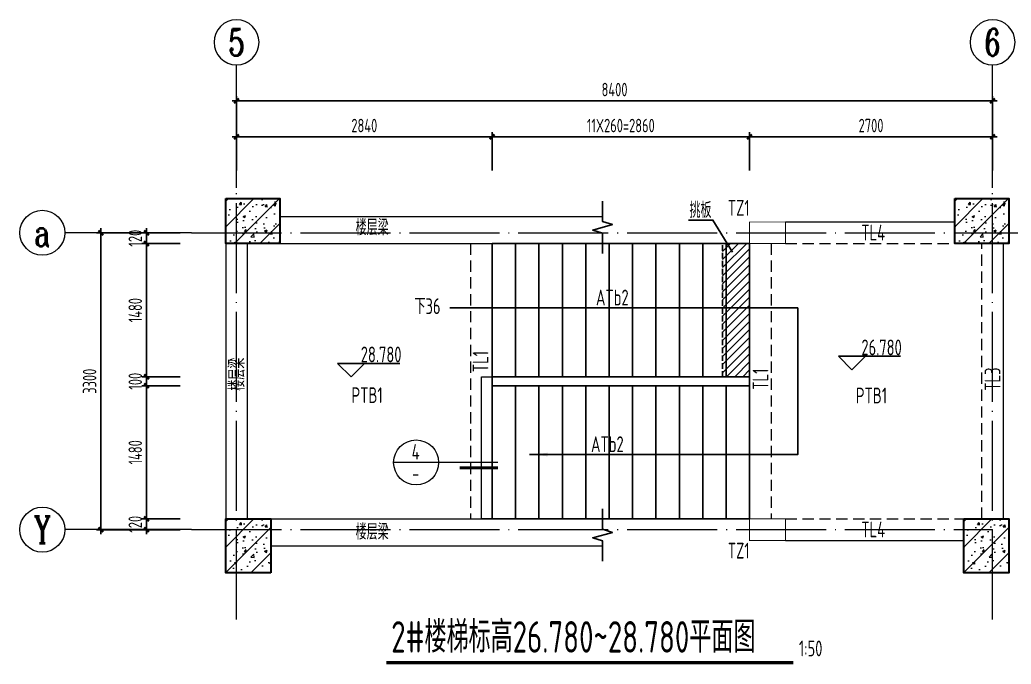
# Model space of a CAD drawing. Extents: x 56246 to 893198, y -950445 to -423535.
# Drawn here: x 272007 to 283021, y -491789 to -484627 of the extents above; entities that cross this region are included whole.
import ezdxf
from ezdxf.enums import TextEntityAlignment as Align

# ---------------------------------------------------------------- set-up
doc = ezdxf.new("R2010")
doc.units = 0
doc.header["$LTSCALE"] = 500
for name, pattern in [('CONTINOUS', [0]), ('DASH', [0.35, 0.25, -0.1]), ('DOTE', [2.42, 2, -0.2, 0.02, -0.2]), ('HIDDEN', [0.375, 0.25, -0.125])]:
    doc.linetypes.add(name, pattern=pattern)
for name, color, linetype, lineweight in [('0S-板-上层柱线', 6, 'Continuous', 18), ('0S-柱-线', 50, 'Continuous', 30), ('0S-梁-不可见', 4, 'HIDDEN', 18), ('0S-梁-线', 5, 'Continuous', 18), ('0S-楼梯-尺寸', 21, 'Continuous', 13), ('0S-楼梯-平面线脚', 3, 'Continuous', 18), ('0S-楼梯-文字', 4, 'Continuous', 20), ('0S-轴线', 1, 'DOTE', 13), ('0S-轴线尺寸', 6, 'CONTINOUS', 18), ('0S-轴线编号', 6, 'CONTINOUS', 18), ('上层柱线', 6, 'Continuous', 18)]:
    doc.layers.add(name, color=color, linetype=linetype, lineweight=lineweight)
for name, color, linetype in [('PUB_DIM', 3, 'Continuous'), ('STAIR', 4, 'Continuous'), ('TEXT_LT', 90, 'Continuous'), ('THIN', 7, 'Continuous')]:
    doc.layers.add(name, color=color, linetype=linetype)
doc.styles.add('TSSD_Axis', font='complex.shx', dxfattribs={"width": 0.7, "bigfont": 'hztxt.shx'})
doc.styles.add('TSSD_DIMENSION', font='tssdeng.shx', dxfattribs={"width": 0.7, "bigfont": 'Hztxt.shx'})
doc.styles.add('TSSD_Rein', font='Tssdeng.shx', dxfattribs={"width": 0.7, "bigfont": 'hztxt.shx'})
doc.dimstyles.new('TSSD_50_50', dxfattribs={"dimtxt": 150, "dimasz": 50, "dimexe": 50, "dimexo": 125, "dimgap": 50, "dimtad": 1, "dimdec": 0, "dimzin": 0, "dimdsep": 46, "dimtxsty": 'TSSD_DIMENSION', "dimblk": 'ARCHTICK', "dimblk1": 'ARCHTICK', "dimblk2": 'ARCHTICK', "dimcen": 0, "dimdle": 50, "dimclrt": 7, "dimadec": 0, "dimazin": 0, "dimtfac": 1, "dimtdec": 0, "dimtix": 1, "dimtmove": 2, "dimatfit": 3, "dimfxl": 1, "dimtolj": 1, "dimtzin": 0, "dimarcsym": 0})

# ---------------------------------------------------------------- blocks, each defined once
blk = doc.blocks.new('ts_axno')
at = {"color": 0, "linetype": 'ByBlock', "lineweight": -2}
blk.add_circle((0, 0), 0.5, dxfattribs=at)
at = {"color": 0, "linetype": 'ByBlock', "lineweight": -2, "style": 'TSSD_Axis', "width": 0.7}
blk.add_attdef('A', text='', height=0.6, dxfattribs=at).set_placement((0, 0), align=Align.MIDDLE_CENTER)
blk = doc.blocks.new('_ArchTick')
at = {"color": 0, "linetype": 'ByBlock', "const_width": 0.5}
blk.add_lwpolyline([(-0.53, -0.53), (0.53, 0.53)], dxfattribs=at)
blk = doc.blocks.new('*D426')
at = {"layer": '0S-轴线尺寸', "color": 0, "lineweight": -2, "transparency": 16777216}
for p, q in [((274414, -486302), (274414, -485477)), ((282814, -486302), (282814, -485477)), ((274364, -485527), (282864, -485527))]:
    blk.add_line(p, q, dxfattribs=at)
at = {"layer": 'Defpoints', "color": 0, "transparency": 16777216}
for p in [(282814, -485527), (274414, -486427), (282814, -486427)]:
    blk.add_point(p, dxfattribs=at)
at = {"layer": '0S-轴线尺寸', "color": 0, "lineweight": -2, "transparency": 16777216, "xscale": 50, "yscale": 50, "zscale": 50, "rotation": 180}
blk.add_blockref('_ArchTick', (274414, -485527), dxfattribs=at)
at = {"layer": '0S-轴线尺寸', "color": 0, "lineweight": -2, "transparency": 16777216, "xscale": 50, "yscale": 50, "zscale": 50}
blk.add_blockref('_ArchTick', (282814, -485527), dxfattribs=at)
at = {"layer": '0S-轴线尺寸', "color": 7, "transparency": 16777216, "insert": (278614, -485402), "char_height": 150, "attachment_point": 5, "style": 'TSSD_DIMENSION'}
blk.add_mtext('\\A1;8400', dxfattribs=at)
blk = doc.blocks.new('*D417')
at = {"layer": '0S-轴线尺寸', "color": 0, "lineweight": -2, "transparency": 16777216}
for p, q in [((273789, -486994), (272857, -486994)), ((272907, -490344), (272907, -486944)), ((273789, -490294), (272857, -490294))]:
    blk.add_line(p, q, dxfattribs=at)
at = {"layer": 'Defpoints', "color": 0, "transparency": 16777216}
for p in [(272907, -486994), (273914, -486994), (273914, -490294)]:
    blk.add_point(p, dxfattribs=at)
at = {"layer": '0S-轴线尺寸', "color": 0, "lineweight": -2, "transparency": 16777216, "xscale": 50, "yscale": 50, "zscale": 50}
for p, rotation in [((272907, -486994), 90), ((272907, -490294), 270)]:
    blk.add_blockref('_ArchTick', p, dxfattribs=dict(at, rotation=rotation))
at = {"layer": '0S-轴线尺寸', "color": 7, "transparency": 16777216, "insert": (272782, -488644), "char_height": 150, "attachment_point": 5, "rotation": 90, "style": 'TSSD_DIMENSION'}
blk.add_mtext('\\A1;3300', dxfattribs=at)
blk = doc.blocks.new('*D418')
at = {"layer": '0S-轴线尺寸', "color": 0, "lineweight": -2, "transparency": 16777216}
for p, q in [((273414, -488644), (273414, -490224)), ((273789, -488694), (273364, -488694)), ((273789, -490174), (273364, -490174))]:
    blk.add_line(p, q, dxfattribs=at)
at = {"layer": 'Defpoints', "color": 0, "transparency": 16777216}
for p in [(273914, -488694), (273414, -490174), (273914, -490174)]:
    blk.add_point(p, dxfattribs=at)
at = {"layer": '0S-轴线尺寸', "color": 0, "lineweight": -2, "transparency": 16777216, "xscale": 50, "yscale": 50, "zscale": 50}
for p, rotation in [((273414, -488694), 90), ((273414, -490174), 270)]:
    blk.add_blockref('_ArchTick', p, dxfattribs=dict(at, rotation=rotation))
at = {"layer": '0S-轴线尺寸', "color": 7, "transparency": 16777216, "insert": (273289, -489434), "char_height": 150, "attachment_point": 5, "rotation": 90, "style": 'TSSD_DIMENSION'}
blk.add_mtext('\\A1;1480', dxfattribs=at)
blk = doc.blocks.new('*D419')
at = {"layer": '0S-轴线尺寸', "color": 0, "lineweight": -2, "transparency": 16777216}
for p, q in [((273789, -490174), (273364, -490174)), ((273414, -490174), (273414, -490124)), ((273414, -490174), (273414, -490294)), ((273789, -490294), (273364, -490294)), ((273414, -490294), (273414, -490344))]:
    blk.add_line(p, q, dxfattribs=at)
at = {"layer": 'Defpoints', "color": 0, "transparency": 16777216}
for p in [(273914, -490174), (273414, -490294), (273914, -490294)]:
    blk.add_point(p, dxfattribs=at)
at = {"layer": '0S-轴线尺寸', "color": 0, "lineweight": -2, "transparency": 16777216, "xscale": 50, "yscale": 50, "zscale": 50}
for p, rotation in [((273414, -490174), 270), ((273414, -490294), 90)]:
    blk.add_blockref('_ArchTick', p, dxfattribs=dict(at, rotation=rotation))
at = {"layer": '0S-轴线尺寸', "color": 7, "transparency": 16777216, "insert": (273289, -490234), "char_height": 150, "attachment_point": 5, "rotation": 90, "style": 'TSSD_DIMENSION'}
blk.add_mtext('\\A1;120', dxfattribs=at)
blk = doc.blocks.new('*D420')
at = {"layer": '0S-轴线尺寸', "color": 0, "lineweight": -2, "transparency": 16777216}
for p, q in [((273789, -486994), (273364, -486994)), ((273414, -486994), (273414, -486944)), ((273414, -486994), (273414, -487114)), ((273789, -487114), (273364, -487114)), ((273414, -487114), (273414, -487164))]:
    blk.add_line(p, q, dxfattribs=at)
at = {"layer": 'Defpoints', "color": 0, "transparency": 16777216}
for p in [(273914, -486994), (273414, -487114), (273914, -487114)]:
    blk.add_point(p, dxfattribs=at)
at = {"layer": '0S-轴线尺寸', "color": 0, "lineweight": -2, "transparency": 16777216, "xscale": 50, "yscale": 50, "zscale": 50}
for p, rotation in [((273414, -486994), 270), ((273414, -487114), 90)]:
    blk.add_blockref('_ArchTick', p, dxfattribs=dict(at, rotation=rotation))
at = {"layer": '0S-轴线尺寸', "color": 7, "transparency": 16777216, "insert": (273289, -487054), "char_height": 150, "attachment_point": 5, "rotation": 90, "style": 'TSSD_DIMENSION'}
blk.add_mtext('\\A1;120', dxfattribs=at)
blk = doc.blocks.new('*D421')
at = {"layer": '0S-轴线尺寸', "color": 0, "lineweight": -2, "transparency": 16777216}
for p, q in [((273414, -488594), (273414, -488544)), ((273789, -488594), (273364, -488594)), ((273414, -488594), (273414, -488694)), ((273789, -488694), (273364, -488694)), ((273414, -488694), (273414, -488744))]:
    blk.add_line(p, q, dxfattribs=at)
at = {"layer": 'Defpoints', "color": 0, "transparency": 16777216}
for p in [(273914, -488594), (273414, -488694), (273914, -488694)]:
    blk.add_point(p, dxfattribs=at)
at = {"layer": '0S-轴线尺寸', "color": 0, "lineweight": -2, "transparency": 16777216, "xscale": 50, "yscale": 50, "zscale": 50}
for p, rotation in [((273414, -488594), 270), ((273414, -488694), 90)]:
    blk.add_blockref('_ArchTick', p, dxfattribs=dict(at, rotation=rotation))
at = {"layer": '0S-轴线尺寸', "color": 7, "transparency": 16777216, "insert": (273289, -488644), "char_height": 150, "attachment_point": 5, "rotation": 90, "style": 'TSSD_DIMENSION'}
blk.add_mtext('\\A1;100', dxfattribs=at)
blk = doc.blocks.new('*D422')
at = {"layer": '0S-轴线尺寸', "color": 0, "lineweight": -2, "transparency": 16777216}
for p, q in [((273789, -487114), (273364, -487114)), ((273414, -487064), (273414, -488644)), ((273789, -488594), (273364, -488594))]:
    blk.add_line(p, q, dxfattribs=at)
at = {"layer": 'Defpoints', "color": 0, "transparency": 16777216}
for p in [(273914, -487114), (273414, -488594), (273914, -488594)]:
    blk.add_point(p, dxfattribs=at)
at = {"layer": '0S-轴线尺寸', "color": 0, "lineweight": -2, "transparency": 16777216, "xscale": 50, "yscale": 50, "zscale": 50}
for p, rotation in [((273414, -487114), 90), ((273414, -488594), 270)]:
    blk.add_blockref('_ArchTick', p, dxfattribs=dict(at, rotation=rotation))
at = {"layer": '0S-轴线尺寸', "color": 7, "transparency": 16777216, "insert": (273289, -487854), "char_height": 150, "attachment_point": 5, "rotation": 90, "style": 'TSSD_DIMENSION'}
blk.add_mtext('\\A1;1480', dxfattribs=at)
blk = doc.blocks.new('*D423')
at = {"layer": '0S-轴线尺寸', "color": 0, "lineweight": -2, "transparency": 16777216}
for p, q in [((280164, -485927), (277204, -485927)), ((277254, -486302), (277254, -485877)), ((280114, -486302), (280114, -485877))]:
    blk.add_line(p, q, dxfattribs=at)
at = {"layer": 'Defpoints', "color": 0, "transparency": 16777216}
for p in [(277254, -485927), (277254, -486427), (280114, -486427)]:
    blk.add_point(p, dxfattribs=at)
at = {"layer": '0S-轴线尺寸', "color": 0, "lineweight": -2, "transparency": 16777216, "xscale": 50, "yscale": 50, "zscale": 50, "rotation": 180}
blk.add_blockref('_ArchTick', (277254, -485927), dxfattribs=at)
at = {"layer": '0S-轴线尺寸', "color": 0, "lineweight": -2, "transparency": 16777216, "xscale": 50, "yscale": 50, "zscale": 50}
blk.add_blockref('_ArchTick', (280114, -485927), dxfattribs=at)
at = {"layer": '0S-轴线尺寸', "color": 7, "transparency": 16777216, "insert": (278684, -485802), "char_height": 150, "attachment_point": 5, "style": 'TSSD_DIMENSION'}
blk.add_mtext('\\A1;11X260=2860', dxfattribs=at)
blk = doc.blocks.new('*D424')
at = {"layer": '0S-轴线尺寸', "color": 0, "lineweight": -2, "transparency": 16777216}
for p, q in [((277304, -485927), (274364, -485927)), ((274414, -486302), (274414, -485877)), ((277254, -486302), (277254, -485877))]:
    blk.add_line(p, q, dxfattribs=at)
at = {"layer": 'Defpoints', "color": 0, "transparency": 16777216}
for p in [(274414, -485927), (274414, -486427), (277254, -486427)]:
    blk.add_point(p, dxfattribs=at)
at = {"layer": '0S-轴线尺寸', "color": 0, "lineweight": -2, "transparency": 16777216, "xscale": 50, "yscale": 50, "zscale": 50, "rotation": 180}
blk.add_blockref('_ArchTick', (274414, -485927), dxfattribs=at)
at = {"layer": '0S-轴线尺寸', "color": 0, "lineweight": -2, "transparency": 16777216, "xscale": 50, "yscale": 50, "zscale": 50}
blk.add_blockref('_ArchTick', (277254, -485927), dxfattribs=at)
at = {"layer": '0S-轴线尺寸', "color": 7, "transparency": 16777216, "insert": (275834, -485802), "char_height": 150, "attachment_point": 5, "style": 'TSSD_DIMENSION'}
blk.add_mtext('\\A1;2840', dxfattribs=at)
blk = doc.blocks.new('*D425')
at = {"layer": '0S-轴线尺寸', "color": 0, "lineweight": -2, "transparency": 16777216}
for p, q in [((282864, -485927), (280064, -485927)), ((280114, -486302), (280114, -485877)), ((282814, -486302), (282814, -485877))]:
    blk.add_line(p, q, dxfattribs=at)
at = {"layer": 'Defpoints', "color": 0, "transparency": 16777216}
for p in [(280114, -485927), (280114, -486427), (282814, -486427)]:
    blk.add_point(p, dxfattribs=at)
at = {"layer": '0S-轴线尺寸', "color": 0, "lineweight": -2, "transparency": 16777216, "xscale": 50, "yscale": 50, "zscale": 50, "rotation": 180}
blk.add_blockref('_ArchTick', (280114, -485927), dxfattribs=at)
at = {"layer": '0S-轴线尺寸', "color": 0, "lineweight": -2, "transparency": 16777216, "xscale": 50, "yscale": 50, "zscale": 50}
blk.add_blockref('_ArchTick', (282814, -485927), dxfattribs=at)
at = {"layer": '0S-轴线尺寸', "color": 7, "transparency": 16777216, "insert": (281464, -485802), "char_height": 150, "attachment_point": 5, "style": 'TSSD_DIMENSION'}
blk.add_mtext('\\A1;2700', dxfattribs=at)
blk = doc.blocks.new('_ARROW')
blk.add_solid([(0, 0), (-1, 0.1), (-1, -0.1)])

msp = doc.modelspace()

# ---------------------------------------------------------------- hatches: boundary and pattern name
h = msp.add_hatch()
h.set_pattern_fill('ANSI31', color=256, scale=20)
h.set_pattern_definition([(45, (325896.67, -288634.81), (-44.90128, 44.90128), [])])
h.paths.add_polyline_path([(279814.3357, -488593.6397), (279814.3357, -487113.6397), (280114.3357, -487113.6397), (280114.3357, -488593.6397)])
at = {"layer": '上层柱线'}
h = msp.add_hatch(dxfattribs=at)
h.set_pattern_fill('钢筋混凝土', color=256, scale=40, pattern_type=2)
h.set_pattern_definition([(45, (-102426.57, 7790.81), (-141.421356, 141.421356), []), (50, (-102426.57, 7790.81), (286.90407, -25.10085), [30, -330]), (355, (-102426.57, 7790.8), (-55.50053, 300.87685), [24, -264]), (100.4514, (-102402.66, 7788.72), (231.40375, 275.77582), [25.49608, -280.45684]), (46.1842, (-102426.57, 7870.8), (426.89642, -66.2076), [45, -495]), (96.6356, (-102391, 7865.3), (373.86508, 389.64715), [38.2441, -420.6852]), (351.1842, (-102426.57, 7870.8), (373.86478, 389.64744), [36, -396]), (21, (-102386.57, 7850.81), (238.76282, -161.04756), [30, -330]), (326, (-102386.57, 7850.8), (97.32613, 290.06002), [24, -264]), (71.4514, (-102366.67, 7837.4), (336.08905, 129.0122), [25.49608, -280.45684]), (37.5, (-102426.57, 7790.81), (4.863942, 133.157542), [2, -260.8, 2, -268, 2, -265]), (7.5, (-102426.57, 7790.81), (105.227815, 157.764685), [2, -152.8, 2, -254.8, 2, -101]), (327.5, (-102515.77, 7790.81), (213.528974, -9.021949), [2, -100, 2, -312, 2, -414]), (317.5, (-102555.77, 7790.81), (233.27447, 40.041993), [2, -130, 2, -207.2, 2, -294])])
h.paths.add_polyline_path([(274894.3357, -487113.6397), (274894.3357, -486613.6397), (274294.3357, -486613.6397), (274294.3357, -487113.6397)])
h = msp.add_hatch(dxfattribs=at)
h.set_pattern_fill('钢筋混凝土', color=256, scale=40, pattern_type=2)
h.set_pattern_definition([(45, (-94326.57, 7790.81), (-141.421356, 141.421356), []), (50, (-94326.57, 7790.81), (286.90407, -25.10085), [30, -330]), (355, (-94326.57, 7790.8), (-55.50053, 300.87685), [24, -264]), (100.4514, (-94302.66, 7788.72), (231.40375, 275.77582), [25.49608, -280.45684]), (46.1842, (-94326.57, 7870.8), (426.89642, -66.2076), [45, -495]), (96.6356, (-94291, 7865.3), (373.86508, 389.64715), [38.2441, -420.6852]), (351.1842, (-94326.57, 7870.8), (373.86478, 389.64744), [36, -396]), (21, (-94286.57, 7850.81), (238.76282, -161.04756), [30, -330]), (326, (-94286.57, 7850.8), (97.32613, 290.06002), [24, -264]), (71.4514, (-94266.67, 7837.4), (336.08905, 129.0122), [25.49608, -280.45684]), (37.5, (-94326.57, 7790.81), (4.863942, 133.157542), [2, -260.8, 2, -268, 2, -265]), (7.5, (-94326.57, 7790.81), (105.227815, 157.764685), [2, -152.8, 2, -254.8, 2, -101]), (327.5, (-94415.77, 7790.81), (213.528974, -9.021949), [2, -100, 2, -312, 2, -414]), (317.5, (-94455.77, 7790.81), (233.27447, 40.041993), [2, -130, 2, -207.2, 2, -294])])
h.paths.add_polyline_path([(282394.3357, -487113.6397), (282994.3357, -487113.6397), (282994.3357, -486613.6397), (282394.3357, -486613.6397)])
h = msp.add_hatch(dxfattribs=at)
h.set_pattern_fill('钢筋混凝土', color=256, scale=40, pattern_type=2)
h.set_pattern_definition([(45, (-102426.57, 4230.81), (-141.421356, 141.421356), []), (50, (-102426.57, 4230.81), (286.90407, -25.10085), [30, -330]), (355, (-102426.57, 4230.8), (-55.50053, 300.87685), [24, -264]), (100.4514, (-102402.66, 4228.72), (231.40375, 275.77582), [25.49608, -280.45684]), (46.1842, (-102426.57, 4310.8), (426.89642, -66.2076), [45, -495]), (96.6356, (-102391, 4305.3), (373.86508, 389.64715), [38.2441, -420.6852]), (351.1842, (-102426.57, 4310.8), (373.86478, 389.64744), [36, -396]), (21, (-102386.57, 4290.81), (238.76282, -161.04756), [30, -330]), (326, (-102386.57, 4290.8), (97.32613, 290.06002), [24, -264]), (71.4514, (-102366.67, 4277.4), (336.08905, 129.0122), [25.49608, -280.45684]), (37.5, (-102426.57, 4230.81), (4.863942, 133.157542), [2, -260.8, 2, -268, 2, -265]), (7.5, (-102426.57, 4230.81), (105.227815, 157.764685), [2, -152.8, 2, -254.8, 2, -101]), (327.5, (-102515.77, 4230.81), (213.528974, -9.021949), [2, -100, 2, -312, 2, -414]), (317.5, (-102555.77, 4230.81), (233.27447, 40.041993), [2, -130, 2, -207.2, 2, -294])])
h.paths.add_polyline_path([(274794.3357, -490773.6397), (274794.3357, -490173.6397), (274294.3357, -490173.6397), (274294.3357, -490773.6397)])
h = msp.add_hatch(dxfattribs=at)
h.set_pattern_fill('钢筋混凝土', color=256, scale=40, pattern_type=2)
h.set_pattern_definition([(45, (-94226.57, 4230.81), (-141.421356, 141.421356), []), (50, (-94226.57, 4230.81), (286.90407, -25.10085), [30, -330]), (355, (-94226.57, 4230.8), (-55.50053, 300.87685), [24, -264]), (100.4514, (-94202.66, 4228.72), (231.40375, 275.77582), [25.49608, -280.45684]), (46.1842, (-94226.57, 4310.8), (426.89642, -66.2076), [45, -495]), (96.6356, (-94191, 4305.3), (373.86508, 389.64715), [38.2441, -420.6852]), (351.1842, (-94226.57, 4310.8), (373.86478, 389.64744), [36, -396]), (21, (-94186.57, 4290.81), (238.76282, -161.04756), [30, -330]), (326, (-94186.57, 4290.8), (97.32613, 290.06002), [24, -264]), (71.4514, (-94166.67, 4277.4), (336.08905, 129.0122), [25.49608, -280.45684]), (37.5, (-94226.57, 4230.81), (4.863942, 133.157542), [2, -260.8, 2, -268, 2, -265]), (7.5, (-94226.57, 4230.81), (105.227815, 157.764685), [2, -152.8, 2, -254.8, 2, -101]), (327.5, (-94315.77, 4230.81), (213.528974, -9.021949), [2, -100, 2, -312, 2, -414]), (317.5, (-94355.77, 4230.81), (233.27447, 40.041993), [2, -130, 2, -207.2, 2, -294])])
h.paths.add_polyline_path([(282994.3357, -490773.6397), (282994.3357, -490173.6397), (282494.3357, -490173.6397), (282494.3357, -490773.6397)])

# ---------------------------------------------------------------- linework, layer by layer
at = {"linetype": 'DASH', "ltscale": 0.5}
msp.add_lwpolyline([(279814.3357, -488593.6397), (279814.3357, -487113.6397), (280114.3357, -487113.6397), (280114.3357, -488593.6397)], close=True, dxfattribs=at)
at = {"layer": '0S-板-上层柱线', "const_width": 10}
for points in [[(280114.3357, -487113.6397), (280114.3357, -486873.6397), (280514.3357, -486873.6397), (280514.3357, -487113.6397)], [(280114.3357, -490413.6397), (280114.3357, -490173.6397), (280514.3357, -490173.6397), (280514.3357, -490413.6397)]]:
    msp.add_lwpolyline(points, close=True, dxfattribs=at)
at = {"layer": '0S-柱-线'}
for points in [[(274294.3357, -486613.6397), (274894.3357, -486613.6397), (274894.3357, -487113.6397), (274294.3357, -487113.6397)], [(282394.3357, -486613.6397), (282994.3357, -486613.6397), (282994.3357, -487113.6397), (282394.3357, -487113.6397)], [(274794.3357, -490773.6397), (274294.3357, -490773.6397), (274294.3357, -490173.6397), (274794.3357, -490173.6397)], [(282494.3357, -490173.6397), (282994.3357, -490173.6397), (282994.3357, -490773.6397), (282494.3357, -490773.6397)]]:
    msp.add_lwpolyline(points, close=True, dxfattribs=at)
at = {"layer": '0S-梁-不可见'}
for p, q in [((277014.3357, -487113.6397), (277014.3357, -490173.6397)), ((280354.3357, -487113.6397), (280354.3357, -490173.6397)), ((280514.3357, -487113.6397), (282394.3357, -487113.6397)), ((282694.3357, -490173.6397), (282694.3357, -487113.6397)), ((280514.3357, -490173.6397), (282494.3357, -490173.6397))]:
    msp.add_line(p, q, dxfattribs=at)
at = {"layer": '0S-梁-线'}
for p, q in [((274894.3357, -486813.6397), (278481.123, -486813.6397)), ((280514.3357, -486873.6397), (282394.3357, -486873.6397)), ((274294.3357, -487113.6397), (274294.3357, -490173.6397)), ((274534.3357, -487113.6397), (274534.3357, -490173.6397)), ((274894.3357, -487113.6397), (278481.123, -487113.6397)), ((277254.3357, -487113.6397), (277254.3357, -490173.6397)), ((280114.3357, -487113.6397), (280114.3357, -490173.6397)), ((282934.3357, -490173.6397), (282934.3357, -487113.6397)), ((274794.3357, -490173.6397), (278481.123, -490173.6397)), ((280514.3357, -490413.6397), (282494.3357, -490413.6397)), ((274794.3357, -490473.6397), (278481.123, -490473.6397))]:
    msp.add_line(p, q, dxfattribs=at)
at = {"layer": '0S-楼梯-尺寸'}
msp.add_line((277315.786, -489546.7066), (276159.5527, -489546.7066), dxfattribs=at)
at = {"layer": '0S-楼梯-尺寸', "const_width": 30}
msp.add_lwpolyline([(277320.4904, -489606.5281), (276892.1307, -489606.5281)], dxfattribs=at)
at = {"layer": '0S-楼梯-尺寸'}
msp.add_circle((276409.5527, -489546.7066), 250, dxfattribs=at)
at = {"layer": '0S-楼梯-平面线脚'}
msp.add_lwpolyline([(277134.3357, -488593.6397), (277254.3357, -488593.6397), (277254.3357, -490173.6397), (277134.3357, -490173.6397)], close=True, dxfattribs=at)
at = {"layer": '0S-楼梯-文字', "const_width": 35}
msp.add_lwpolyline([(276078.3247, -491771.3882), (280600.3561, -491771.3882)], dxfattribs=at)
at = {"layer": '0S-轴线'}
for p, q in [((274414.3357, -491293.6397), (274414.3357, -486493.6397)), ((282814.3357, -491293.6397), (282814.3357, -486493.6397)), ((273914.3357, -486993.6397), (283814.3357, -486993.6397)), ((273914.3357, -490293.6397), (282814.3357, -490293.6397))]:
    msp.add_line(p, q, dxfattribs=at)
at = {"layer": '0S-轴线编号'}
for p, q in [((274414.3357, -486493.6397), (274414.3357, -485126.8526)), ((282814.3357, -486493.6397), (282814.3357, -485126.8526)), ((273914.3357, -486993.6397), (272506.7254, -486993.6397)), ((273914.3357, -490293.6397), (272506.7254, -490293.6397))]:
    msp.add_line(p, q, dxfattribs=at)
at = {"layer": 'PUB_DIM'}
for p, q in [((275686.8193, -488596.8863), (275536.8193, -488446.8863)), ((275536.8193, -488446.8863), (275836.8193, -488446.8863)), ((275836.8193, -488446.8863), (275686.8193, -488596.8863)), ((275686.8193, -488446.8863), (276226.8193, -488446.8863)), ((281251.4784, -488515.5129), (281101.4784, -488365.5129)), ((281101.4784, -488365.5129), (281401.4784, -488365.5129)), ((281401.4784, -488365.5129), (281251.4784, -488515.5129)), ((281251.4784, -488365.5129), (281791.4784, -488365.5129))]:
    msp.add_line(p, q, dxfattribs=at)
msp.add_lwpolyline([(277670.5698, -489458.6397), (280649.486, -489458.6397), (280649.486, -487828.6397), (276783.1293, -487828.6397)], dxfattribs=at)
at = {"layer": 'STAIR'}
for p, q in [((277254.3357, -487113.6397), (277254.3357, -488593.6397)), ((277254.3357, -487113.6397), (280114.3357, -487113.6397)), ((277514.3357, -487113.6397), (277514.3357, -488593.6397)), ((277774.3357, -487113.6397), (277774.3357, -488593.6397)), ((278034.3357, -487113.6397), (278034.3357, -488593.6397)), ((278294.3357, -487113.6397), (278294.3357, -488593.6397)), ((278554.3357, -487113.6397), (278554.3357, -488593.6397)), ((278814.3357, -487113.6397), (278814.3357, -488593.6397)), ((279074.3357, -487113.6397), (279074.3357, -488593.6397)), ((279334.3357, -487113.6397), (279334.3357, -488593.6397)), ((279594.3357, -487113.6397), (279594.3357, -488593.6397)), ((279854.3357, -487113.6397), (279854.3357, -488593.6397)), ((280114.3357, -487113.6397), (280114.3357, -488593.6397)), ((277254.3357, -488593.6397), (280114.3357, -488593.6397)), ((277254.3357, -488593.6397), (277254.3357, -488693.6397)), ((280114.3357, -488593.6397), (280114.3357, -488693.6397)), ((277254.3357, -488693.6397), (280114.3357, -488693.6397)), ((277254.3357, -488693.6397), (277254.3357, -490173.6397)), ((277514.3357, -488693.6397), (277514.3357, -490173.6397)), ((277774.3357, -488693.6397), (277774.3357, -490173.6397)), ((278034.3357, -488693.6397), (278034.3357, -490173.6397)), ((278294.3357, -488693.6397), (278294.3357, -490173.6397)), ((278554.3357, -488693.6397), (278554.3357, -490173.6397)), ((278814.3357, -488693.6397), (278814.3357, -490173.6397)), ((279074.3357, -488693.6397), (279074.3357, -490173.6397)), ((279334.3357, -488693.6397), (279334.3357, -490173.6397)), ((279594.3357, -488693.6397), (279594.3357, -490173.6397)), ((279854.3357, -488693.6397), (279854.3357, -490173.6397)), ((280114.3357, -488693.6397), (280114.3357, -490173.6397)), ((277254.3357, -490173.6397), (280114.3357, -490173.6397))]:
    msp.add_line(p, q, dxfattribs=at)
at = {"layer": 'TEXT_LT'}
msp.add_lwpolyline([(279923.2047, -487208.8518), (279706.6204, -486852.1776), (279434.6671, -486852.1776)], dxfattribs=at)
at = {"layer": 'THIN'}
for points in [[(278481.123, -486643.6397), (278481.123, -486868.6397), (278591.123, -486903.6397), (278371.123, -486963.6397), (278481.123, -486998.6397), (278481.123, -487223.6397)], [(278481.123, -490063.6397), (278481.123, -490288.6397), (278591.123, -490323.6397), (278371.123, -490383.6397), (278481.123, -490418.6397), (278481.123, -490643.6397)]]:
    msp.add_lwpolyline(points, dxfattribs=at)

# ---------------------------------------------------------------- block references
at = {"layer": '0S-轴线编号'}
ref = msp.add_blockref('ts_axno', (274414.3352, -484876.8526), dxfattribs=dict(at, xscale=-500, yscale=500, zscale=500, rotation=180))
ref.add_attrib('5', '5', dxfattribs={"height": 300, "style": 'TSSD_Axis', "width": 0.7}).set_placement((274414.3352, -484876.8526), align=Align.MIDDLE_CENTER)
ref = msp.add_blockref('ts_axno', (282814.3357, -484876.8526), dxfattribs=dict(at, xscale=-500, yscale=500, zscale=500, rotation=180))
ref.add_attrib('6', '6', dxfattribs={"height": 300, "style": 'TSSD_Axis', "width": 0.7}).set_placement((282814.3357, -484876.8526), align=Align.MIDDLE_CENTER)
ref = msp.add_blockref('ts_axno', (272256.7254, -486993.6397), dxfattribs=dict(at, xscale=500, yscale=500, zscale=500))
ref.add_attrib('Y', 'a', dxfattribs={"height": 300, "style": 'TSSD_Axis', "width": 0.7}).set_placement((272256.7254, -486993.6397), align=Align.MIDDLE_CENTER)
ref = msp.add_blockref('ts_axno', (272256.7254, -490293.6397), dxfattribs=dict(at, xscale=500, yscale=500, zscale=500))
ref.add_attrib('Y', 'Y', dxfattribs={"height": 300, "style": 'TSSD_Axis', "width": 0.7}).set_placement((272256.7254, -490293.6397), align=Align.MIDDLE_CENTER)
at = {"layer": 'PUB_DIM', "xscale": 200, "yscale": 200, "zscale": 200, "rotation": 180}
msp.add_blockref('_ARROW', (277670.5698, -489458.6397), dxfattribs=at)

# ---------------------------------------------------------------- texts
at = {"layer": '0S-楼梯-尺寸', "style": 'TSSD_Rein', "width": 0.7}
for s, p in [('4', (276404.5714, -489427.8699)), ('-', (276404.5714, -489667.5696))]:
    msp.add_text(s, height=175, dxfattribs=at).set_placement(p, align=Align.MIDDLE)
at = {"layer": '0S-楼梯-文字', "width": 0.7}
for s, height, style, p in [('TZ1', 175, 'TSSD_Rein', (279872.3979, -486804.2863)), ('楼层梁', 175, 'TSSD_Rein', (275737.8068, -487021.9609)), ('TL4', 175, 'TSSD_Rein', (281355.7971, -487079.1056)), ('下36', 175, 'TSSD_Rein', (276391.6854, -487897.2623)), ('PTB1', 175, 'TSSD_Rein', (275691.9461, -488886.2493)), ('PTB1', 175, 'TSSD_Rein', (281295.7233, -488890.0894)), ('楼层梁', 175, 'TSSD_Rein', (275737.8068, -490404.7523)), ('TL4', 175, 'TSSD_Rein', (281355.7971, -490379.1056)), ('TZ1', 175, 'TSSD_Rein', (279872.3979, -490614.3117)), ('2#楼梯标高26.780~28.780平面图', 350, 'TSSD_DIMENSION', (276132.7679, -491660.6598)), ('1:50', 175, 'TSSD_Rein', (280662.0093, -491701.3882))]:
    msp.add_text(s, height=height, dxfattribs=dict(at, style=style)).set_placement(p)
at = {"layer": '0S-楼梯-文字', "style": 'TSSD_Rein', "width": 0.7}
for s, p in [('26.780', (281581.1034, -488267.6551)), ('28.780', (276020.9217, -488346.0341))]:
    msp.add_text(s, height=175, dxfattribs=at).set_placement(p, align=Align.MIDDLE)
for s, p in [('TL1', (277212.9495, -488542.4258)), ('楼层梁', (274504.7014, -488749.3266)), ('TL1', (280322.9495, -488738.0636)), ('TL3', (282901.2913, -488749.3266))]:
    msp.add_text(s, height=175, rotation=90, dxfattribs=at).set_placement(p)
at = {"layer": 'TEXT_LT', "style": 'TSSD_Rein', "width": 0.7}
msp.add_text('挑板', height=175, rotation=0.00000003, dxfattribs=at).set_placement((279446.4164, -486828.3704, 33.9))
for p in [(278407.7523, -487801.237), (278352.6026, -489431.237)]:
    msp.add_text('ATb2', height=175, dxfattribs=at).set_placement(p)

# ---------------------------------------------------------------- dimensions: what is measured, and where the dimension line sits
at = {"layer": '0S-轴线尺寸'}
for base, p1, p2, angle, picture, middle in [((282814.3357, -485526.8526), (274414.3357, -486426.8526), (282814.3357, -486426.8526), 180, '*D426', (278614.3357, -485401.8526)), ((272906.7254, -486993.6397), (273914.3357, -490293.6397), (273914.3357, -486993.6397), 90, '*D417', (272781.7254, -488643.6397))]:
    dim = msp.add_linear_dim(base=base, p1=p1, p2=p2, angle=angle, dimstyle='TSSD_50_50', dxfattribs=at)
    dim.commit()
    dim.dimension.update_dxf_attribs({"geometry": picture, "text_midpoint": middle})
for p1, p2, picture, middle in [((277254.3357, -486426.8526), (274414.3357, -486426.8526), '*D424', (275834.3357, -485801.8526)), ((282814.3357, -486426.8526), (280114.3357, -486426.8526), '*D425', (281464.3357, -485801.8526)), ((273914.3357, -486993.6397), (273914.3357, -487113.6397), '*D420', (273289.3357, -487053.6397)), ((273914.3357, -487113.6397), (273914.3357, -488593.6397), '*D422', (273289.3357, -487853.6397)), ((273914.3357, -488593.6397), (273914.3357, -488693.6397), '*D421', (273289.3357, -488643.6397)), ((273914.3357, -488693.6397), (273914.3357, -490173.6397), '*D418', (273289.3357, -489433.6397)), ((273914.3357, -490173.6397), (273914.3357, -490293.6397), '*D419', (273289.3357, -490233.6397))]:
    dim = msp.add_aligned_dim(p1=p1, p2=p2, distance=-500, dimstyle='TSSD_50_50', dxfattribs=at)
    dim.commit()
    dim.dimension.update_dxf_attribs({"geometry": picture, "text_midpoint": middle})
dim = msp.add_aligned_dim(p1=(280114.3357, -486426.8526), p2=(277254.3357, -486426.8526), distance=-500, text='11X260=<>', dimstyle='TSSD_50_50', dxfattribs=at)
dim.commit()
dim.dimension.update_dxf_attribs({"geometry": '*D423', "text_midpoint": (278684.3357, -485801.8526)})

doc.saveas('drawing.dxf')
